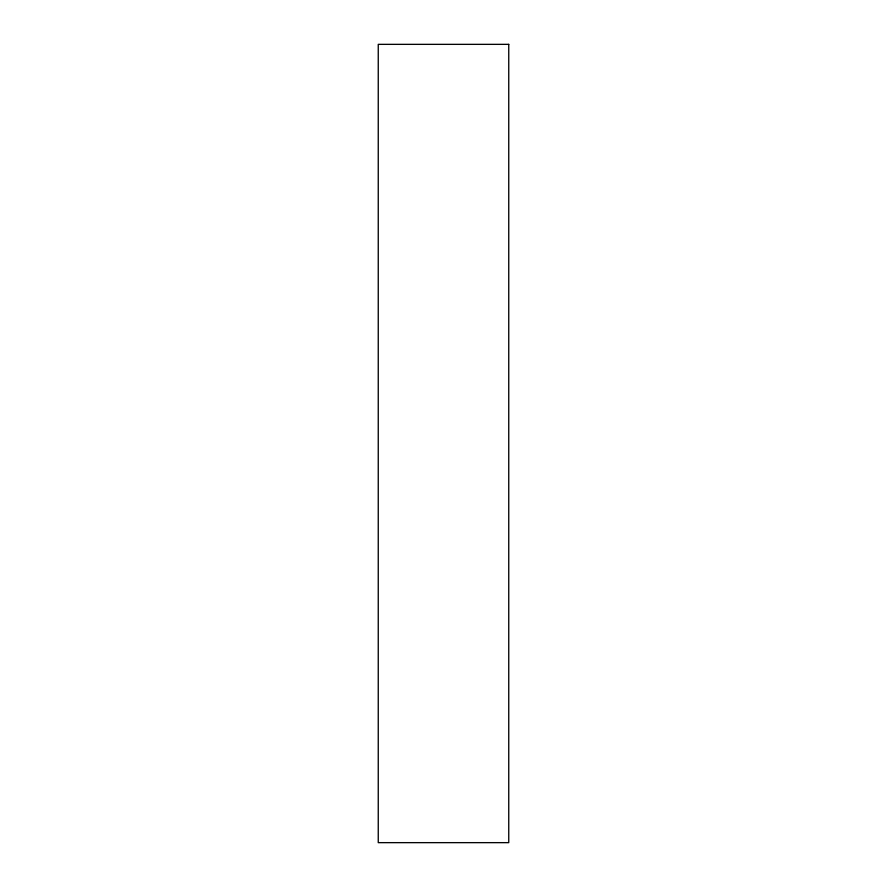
<?xml version="1.0" encoding="UTF-8"?>
<svg xmlns="http://www.w3.org/2000/svg" width="887" height="887" viewBox="0 0 887 887"><rect width="100%" height="100%" fill="white"/><g stroke="black" fill="none" stroke-linecap="round" stroke-linejoin="round"><path stroke-width="1.33" d="M508.75 44.35L378.25 44.35L378.25 842.65L508.75 842.65L508.75 44.35"/></g></svg>
